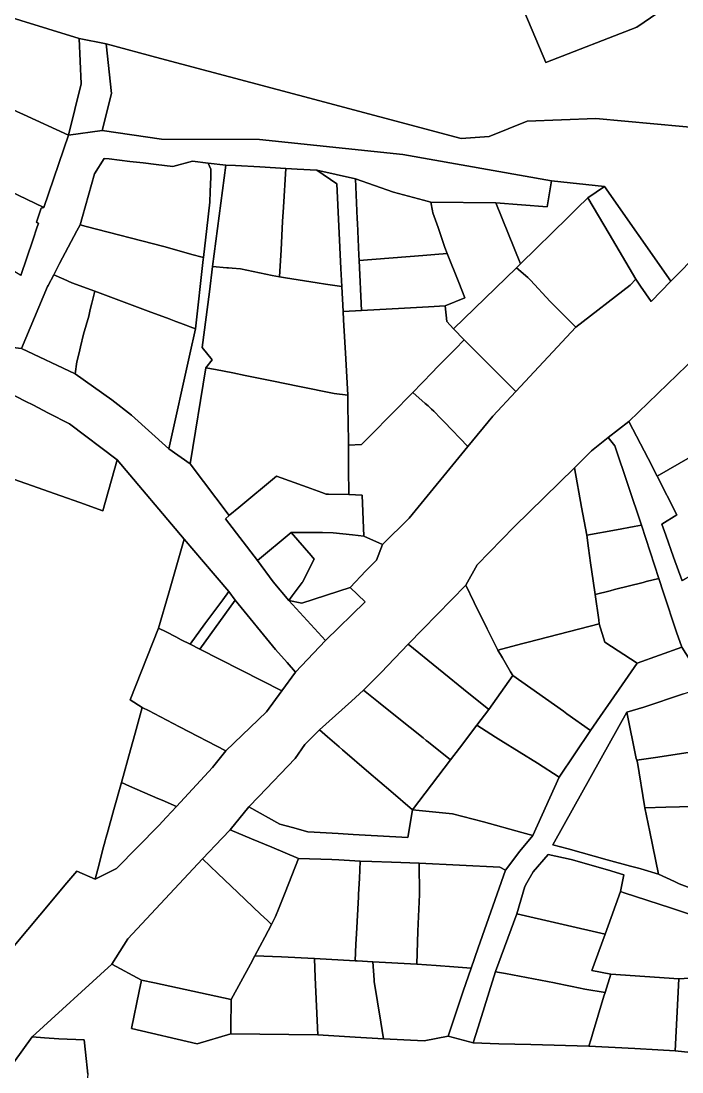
# Model space of a CAD drawing. Header units: inches. Extents: x 469561 to 471650, y 1000291 to 1003909.
# Drawn here: x 470357.6 to 470524.9, y 1001347.5 to 1001613.6 of the extents above; entities that cross this region are included whole.
import ezdxf

# ---------------------------------------------------------------- set-up
doc = ezdxf.new("R2010")
doc.units = ezdxf.units.IN
doc.header["$MEASUREMENT"] = 0
doc.layers.add('Gulele_10_08_New_Parcel', color=7, linetype='Continuous')

msp = doc.modelspace()

# ---------------------------------------------------------------- linework, layer by layer
at = {"layer": 'Gulele_10_08_New_Parcel'}
for points in [[(470479.5255, 1001628.9095), (470490.3788, 1001603.0862), (470513.4576, 1001612.0682), (470524.0614, 1001619.4285)], [(470524.0614, 1001619.4285), (470513.4576, 1001612.0682), (470490.3788, 1001603.0862), (470479.5255, 1001628.9095)], [(470588.2747, 1001618.9224), (470583.6741, 1001610.5625), (470575.5835, 1001600.721), (470551.5764, 1001577.5936), (470542.3831, 1001584.3615), (470532.4456, 1001586.2254), (470503.0474, 1001588.9176), (470485.714, 1001588.2507), (470476.0755, 1001584.3776), (470468.9823, 1001583.8398), (470427.7665, 1001594.8431), (470392.8824, 1001604.1562), (470379.1351, 1001607.8264), (470372.2568, 1001609.2248), (470318.8966, 1001625.7357)], [(470318.8966, 1001625.7357), (470372.2568, 1001609.2248), (470372.7941, 1001597.7155), (470369.5593, 1001584.6793), (470358.1432, 1001589.9317), (470354.7793, 1001591.4793)], [(470357.4727, 1001549.1367), (470360.5261, 1001558.1156), (470361.6633, 1001561.4598), (470361.9605, 1001562.3337), (470361.4666, 1001562.6685), (470362.6757, 1001566.245), (470363.3339, 1001566.3725), (470369.5593, 1001584.6793), (470378.0604, 1001585.8835), (470393.1066, 1001583.7323), (470417.9328, 1001583.6247), (470454.2048, 1001579.8063), (470491.8202, 1001573.1374), (470490.7455, 1001566.576), (470477.7049, 1001567.5443), (470461.2632, 1001567.7645), (470459.4122, 1001568.2583), (470451.8765, 1001570.2686), (470442.2175, 1001573.6461), (470432.4243, 1001575.8424), (470427.4772, 1001576.1224), (470424.5586, 1001576.2876), (470418.0257, 1001576.6574), (470411.8191, 1001577.0087), (470409.3724, 1001577.1472), (470404.8902, 1001577.6506), (470400.9796, 1001578.1312), (470395.9485, 1001576.8037), (470391.7727, 1001577.2925), (470388.4717, 1001577.6789), (470385.1089, 1001578.0725), (470379.8518, 1001578.6878), (470378.6003, 1001578.8343), (470376.1795, 1001574.93), (470373.092, 1001564.0859), (470372.4977, 1001561.9985), (470371.707, 1001560.4973), (470367.3238, 1001552.1759), (470365.8265, 1001549.3331), (470364.4006, 1001546.6261), (470364.288, 1001546.4123), (470357.6333, 1001530.6428), (470348.1893, 1001531.7793)], [(470352.784, 1001375.7763), (470362.3503, 1001387.2203), (470364.0986, 1001389.3118), (470368.6566, 1001394.7645), (470371.6393, 1001398.3326), (470376.3093, 1001396.2793), (470381.7193, 1001398.9793), (470392.4093, 1001409.8793), (470394.3901, 1001412.0063), (470396.8793, 1001414.6793), (470405.9993, 1001424.5793), (470409.4338, 1001428.8166), (470419.6837, 1001438.6308), (470423.5761, 1001443.9712), (470427.0639, 1001448.6834), (470434.5847, 1001456.7456), (470444.6603, 1001466.5339), (470440.8306, 1001470.1663), (470444.8766, 1001474.3549), (470447.5483, 1001477.1208), (470449.0722, 1001481.0601), (470455.8131, 1001487.7064), (470470.6487, 1001505.8324), (470476.9441, 1001513.5241), (470482.7711, 1001519.7876), (470497.9604, 1001536.1147), (470511.7732, 1001546.6889), (470513.2089, 1001548.2156), (470514.3723, 1001546.504), (470517.0296, 1001542.5946), (470522.0808, 1001547.7038), (470551.5764, 1001577.5936)], [(470348.1893, 1001531.7793), (470357.6333, 1001530.6428), (470371.2193, 1001524.2793), (470380.5359, 1001517.7229), (470385.4993, 1001513.7793), (470394.9763, 1001505.267), (470400.3851, 1001501.4561), (470410.2624, 1001488.4279), (470409.3135, 1001487.5822), (470417.4116, 1001477.0099), (470421.3568, 1001471.5921), (470425.3424, 1001466.9067), (470434.5847, 1001456.7456), (470427.0639, 1001448.6834), (470424.904, 1001451.1442), (470421.9601, 1001454.4981), (470411.7173, 1001466.9854), (470410.1398, 1001469.1041), (470403.7211, 1001476.6854), (470398.8509, 1001482.4377), (470381.8853, 1001502.4761), (470369.8556, 1001511.5825), (470364.4733, 1001514.3476), (470360.5141, 1001516.3816), (470358.7574, 1001517.2841), (470351.3672, 1001521.0807)], [(470526.1005, 1001526.3749), (470511.4489, 1001512.2247), (470506.2202, 1001508.1346), (470501.9426, 1001504.798), (470501.3279, 1001504.1711), (470497.6649, 1001500.4348), (470482.351, 1001485.5487), (470473.0593, 1001475.8793), (470470.117, 1001470.748), (470459.3053, 1001459.6184), (470455.573, 1001455.7763), (470448.6788, 1001448.6732), (470444.2801, 1001444.1412), (470441.2484, 1001441.413), (470433.0914, 1001434.0727), (470429.4311, 1001430.4394), (470426.9693, 1001426.8793), (470417.7683, 1001417.2631), (470415.2478, 1001414.6289), (470410.4716, 1001408.8208), (470408.4651, 1001406.7141), (470403.4851, 1001401.4853), (470384.6291, 1001381.2212), (470380.5273, 1001374.7931), (470360.4093, 1001356.3793), (470355.6293, 1001349.7793)], [(470531.0893, 1001445.1793), (470524.7851, 1001455.0064), (470523.4966, 1001458.8719), (470520.1856, 1001468.8048), (470518.9675, 1001472.4591), (470514.6044, 1001485.9764), (470511.2351, 1001495.9674), (470507.8265, 1001506.0751), (470506.2202, 1001508.1346), (470511.4489, 1001512.2247), (470516.3111, 1001502.7967), (470518.5893, 1001498.3793), (470523.5473, 1001488.5412), (470519.7734, 1001486.1825), (470520.7793, 1001483.3793), (470522.7493, 1001477.8793), (470524.9393, 1001471.8793)], [(470342.4247, 1001502.2535), (470367.6609, 1001493.3468), (470372.4674, 1001491.6506), (470378.2971, 1001489.5932), (470381.8853, 1001502.4761), (470398.8509, 1001482.4377), (470396.462, 1001474.1156), (470394.9445, 1001468.8291), (470392.3689, 1001459.8563), (470385.1705, 1001441.7322), (470388.2404, 1001439.8025), (470386.4161, 1001433.2351), (470385.2646, 1001429.0897), (470382.9587, 1001420.7883), (470381.061, 1001413.9568), (470379.3541, 1001407.812), (470379.0306, 1001406.6474), (470378.866, 1001406.0203), (470378.2111, 1001403.5252), (470377.3093, 1001400.0892), (470376.3093, 1001396.2793), (470371.6393, 1001398.3326), (470368.6566, 1001394.7645), (470364.0986, 1001389.3118), (470362.3503, 1001387.2203), (470352.784, 1001375.7763)], [(470526.7528, 1001387.4198), (470521.9166, 1001389.0082), (470510.1962, 1001392.8575), (470509.3001, 1001393.1518), (470510.1556, 1001397.4294), (470505.9869, 1001398.6319), (470496.8094, 1001401.2793), (470490.9918, 1001402.5626), (470487.1543, 1001398.1913), (470485.6256, 1001395.3828), (470485.1179, 1001394.45), (470483.0354, 1001387.5053), (470477.6456, 1001372.8758), (470473.242, 1001358.7977), (470471.9991, 1001354.8242), (470465.6701, 1001356.5672), (470467.9776, 1001363.416), (470469.4921, 1001367.9108), (470471.4693, 1001373.7793), (470473.2755, 1001378.8949), (470480.2122, 1001398.5416), (470483.8294, 1001403.3671), (470487.142, 1001407.3535), (470493.8151, 1001422.1542), (470501.7193, 1001433.9793), (470504.9529, 1001438.6197), (470506.1311, 1001440.3105), (470510.4993, 1001446.5793), (470513.5593, 1001450.9793), (470524.7851, 1001455.0064), (470531.0893, 1001445.1793)], [(470525.2688, 1001443.2355), (470515.2193, 1001439.8793), (470510.8793, 1001438.5793), (470495.0471, 1001410.1327), (470492.1859, 1001404.9918), (470496.029, 1001403.9376), (470505.9577, 1001401.2141), (470511.8391, 1001399.6008), (470513.8782, 1001399.0414), (470514.4693, 1001398.8793), (470518.928, 1001397.5522), (470522.959, 1001395.6866), (470524.1923, 1001395.1158), (470534.4787, 1001391.2408)], [(470374.4993, 1001346.8793), (470373.8793, 1001352.4793), (470373.5593, 1001355.5793), (470367.1593, 1001355.8793), (470363.5326, 1001356.1479), (470360.4093, 1001356.3793), (470380.5273, 1001374.7931), (470388.0575, 1001370.7525), (470387.4795, 1001367.9329), (470385.5474, 1001358.5083), (470402.1383, 1001354.5902), (470410.6479, 1001357.1615), (470432.6645, 1001356.8707), (470434.0676, 1001356.7854), (470442.164, 1001356.2933), (470449.2859, 1001355.8605), (470459.571, 1001355.3555), (470465.6701, 1001356.5672), (470471.9991, 1001354.8242), (470478.4853, 1001354.6346), (470486.6309, 1001354.3964), (470501.2581, 1001353.9687), (470512.9043, 1001353.3773), (470518.7312, 1001353.0814), (470523.1596, 1001352.8565), (470544.6333, 1001350.5466)]]:
    msp.add_lwpolyline(points, dxfattribs=at)
for points in [[(470369.5593, 1001584.6793), (470372.7941, 1001597.7155), (470372.2568, 1001609.2248), (470379.1351, 1001607.8264), (470380.4248, 1001595.2415), (470378.0604, 1001585.8835)], [(470378.0604, 1001585.8835), (470380.4248, 1001595.2415), (470379.1351, 1001607.8264), (470392.8824, 1001604.1562), (470427.7665, 1001594.8431), (470468.9823, 1001583.8398), (470476.0755, 1001584.3776), (470485.714, 1001588.2507), (470503.0474, 1001588.9176), (470532.4456, 1001586.2254), (470542.3831, 1001584.3615), (470551.5764, 1001577.5936), (470522.0808, 1001547.7038), (470505.2449, 1001571.7127), (470491.8202, 1001573.1374), (470454.2048, 1001579.8063), (470417.9328, 1001583.6247), (470393.1066, 1001583.7323)], [(470342.3495, 1001577.1542), (470343.0205, 1001578.4094), (470345.3317, 1001582.7327), (470346.5306, 1001584.9754), (470349.6447, 1001590.8007), (470350.8093, 1001592.9793), (470354.0668, 1001591.7485), (470354.7793, 1001591.4793), (470358.1432, 1001589.9317), (470369.5593, 1001584.6793), (470363.3339, 1001566.3725), (470350.3793, 1001572.5843), (470347.8313, 1001573.806), (470347.5144, 1001573.958), (470345.4562, 1001575.2316)], [(470372.4977, 1001561.9985), (470373.092, 1001564.0859), (470376.1795, 1001574.93), (470378.6003, 1001578.8343), (470379.8518, 1001578.6878), (470385.1089, 1001578.0725), (470388.4717, 1001577.6789), (470391.7727, 1001577.2925), (470395.9485, 1001576.8037), (470400.9796, 1001578.1312), (470404.8902, 1001577.6506), (470405.6226, 1001576.0575), (470405.5634, 1001574.0432), (470405.4563, 1001570.4008), (470405.3793, 1001567.7793), (470404.5892, 1001561.0783), (470403.7097, 1001553.6917), (470403.0685, 1001553.8706), (470401.124, 1001554.4132), (470393.7193, 1001556.4793), (470374.0526, 1001561.5941)], [(470331.9093, 1001564.8793), (470334.2193, 1001567.6793), (470337.4993, 1001571.7793), (470341.3393, 1001577.7793), (470341.8255, 1001577.4784), (470342.3495, 1001577.1542), (470345.4562, 1001575.2316), (470347.5144, 1001573.958), (470347.8313, 1001573.806), (470350.3793, 1001572.5843), (470363.3339, 1001566.3725), (470362.6757, 1001566.245), (470361.4666, 1001562.6685), (470361.9605, 1001562.3337), (470361.6633, 1001561.4598), (470360.5261, 1001558.1156), (470357.4727, 1001549.1367), (470346.3287, 1001555.9994), (470346.0196, 1001556.1898), (470343.0701, 1001558.0062), (470340.1904, 1001559.7796), (470337.8607, 1001561.2143)], [(470394.9763, 1001505.267), (470400.287, 1001529.2719), (470401.7026, 1001535.6708), (470403.6514, 1001553.2024), (470403.7097, 1001553.6917), (470404.5892, 1001561.0783), (470405.3793, 1001567.7793), (470405.4563, 1001570.4008), (470405.5634, 1001574.0432), (470405.6226, 1001576.0575), (470404.8902, 1001577.6506), (470409.3724, 1001577.1472), (470406.0608, 1001551.4101), (470405.2386, 1001545.0194), (470403.4265, 1001530.9363), (470405.8964, 1001527.7773), (470404.3022, 1001525.7799), (470400.3851, 1001501.4561)], [(470406.0608, 1001551.4101), (470409.3724, 1001577.1472), (470411.8191, 1001577.0087), (470418.0257, 1001576.6574), (470424.5586, 1001576.2876), (470423.9924, 1001566.4808), (470423.7829, 1001562.8516), (470423.3664, 1001555.6374), (470422.9715, 1001548.7968), (470421.0924, 1001549.1895), (470413.1103, 1001550.8575), (470411.0162, 1001551.0217), (470410.0545, 1001551.097), (470409.6534, 1001551.1285)], [(470422.9715, 1001548.7968), (470423.3664, 1001555.6374), (470423.7829, 1001562.8516), (470423.9924, 1001566.4808), (470424.5586, 1001576.2876), (470427.4772, 1001576.1224), (470432.4243, 1001575.8424), (470437.5246, 1001572.3509), (470438.5106, 1001550.9154), (470438.7193, 1001546.3793), (470434.6175, 1001547.009), (470432.5379, 1001547.3282), (470424.5138, 1001548.56)], [(470432.4243, 1001575.8424), (470442.2175, 1001573.6461), (470442.6682, 1001563.5259), (470442.7193, 1001562.3793), (470443.0606, 1001554.353), (470443.1293, 1001552.9793), (470443.7372, 1001540.3203), (470439.0593, 1001540.0793), (470438.7193, 1001546.3793), (470438.5106, 1001550.9154), (470437.5246, 1001572.3509)], [(470442.2175, 1001573.6461), (470451.8765, 1001570.2686), (470459.4122, 1001568.2583), (470461.2632, 1001567.7645), (470461.7342, 1001565.5063), (470461.8343, 1001565.0265), (470463.1121, 1001561.307), (470464.8393, 1001556.2793), (470465.4365, 1001554.7661), (470462.321, 1001554.5165), (470459.2802, 1001554.273), (470443.1293, 1001552.9793), (470443.0606, 1001554.353), (470442.7193, 1001562.3793), (470442.6682, 1001563.5259)], [(470477.7049, 1001567.5443), (470490.7455, 1001566.576), (470491.8202, 1001573.1374), (470505.2449, 1001571.7127), (470501.0312, 1001568.8264), (470498.3639, 1001566.2111), (470496.0383, 1001563.9308), (470483.9529, 1001552.081)], [(470501.0312, 1001568.8264), (470505.2449, 1001571.7127), (470522.0808, 1001547.7038), (470517.0296, 1001542.5946), (470514.3723, 1001546.504), (470513.2089, 1001548.2156), (470506.4132, 1001559.7174)], [(470461.2632, 1001567.7645), (470477.7049, 1001567.5443), (470483.9529, 1001552.081), (470482.9993, 1001551.0793), (470467.0656, 1001535.666), (470465.3079, 1001537.5119), (470464.9093, 1001541.4793), (470469.8729, 1001543.5243), (470468.35, 1001547.3833), (470465.4365, 1001554.7661), (470464.8393, 1001556.2793), (470463.1121, 1001561.307), (470461.8343, 1001565.0265), (470461.7342, 1001565.5063)], [(470482.9993, 1001551.0793), (470483.9529, 1001552.081), (470496.0383, 1001563.9308), (470498.3639, 1001566.2111), (470501.0312, 1001568.8264), (470506.4132, 1001559.7174), (470513.2089, 1001548.2156), (470511.7732, 1001546.6889), (470497.9604, 1001536.1147), (470491.4622, 1001542.6117), (470486.4993, 1001547.9793), (470485.8393, 1001548.6793)], [(470365.8265, 1001549.3331), (470367.3238, 1001552.1759), (470371.707, 1001560.4973), (470372.4977, 1001561.9985), (470374.0526, 1001561.5941), (470393.7193, 1001556.4793), (470401.124, 1001554.4132), (470403.0685, 1001553.8706), (470403.7097, 1001553.6917), (470403.6514, 1001553.2024), (470401.7026, 1001535.6708), (470397.9513, 1001537.0717), (470396.7808, 1001537.5088), (470395.0524, 1001538.1542), (470389.7208, 1001540.1452), (470387.729, 1001540.889), (470376.2334, 1001545.1819), (470370.4264, 1001547.3504), (470368.4075, 1001548.2206)], [(470443.1293, 1001552.9793), (470459.2802, 1001554.273), (470462.321, 1001554.5165), (470465.4365, 1001554.7661), (470468.35, 1001547.3833), (470469.8729, 1001543.5243), (470464.9093, 1001541.4793), (470460.6875, 1001541.2338), (470454.5893, 1001540.8793), (470443.7372, 1001540.3203)], [(470403.4265, 1001530.9363), (470405.2386, 1001545.0194), (470406.0608, 1001551.4101), (470409.6534, 1001551.1285), (470410.0545, 1001551.097), (470411.0162, 1001551.0217), (470413.1103, 1001550.8575), (470421.0924, 1001549.1895), (470422.9715, 1001548.7968), (470424.5138, 1001548.56), (470432.5379, 1001547.3282), (470434.6175, 1001547.009), (470438.7193, 1001546.3793), (470439.0593, 1001540.0793), (470439.1893, 1001537.9793), (470439.7493, 1001528.0793), (470440.2793, 1001518.8793), (470436.8393, 1001519.2793), (470428.0293, 1001521.0793), (470421.0473, 1001522.4941), (470414.2868, 1001523.8641), (470411.1663, 1001524.4964), (470406.8093, 1001525.3793), (470404.3022, 1001525.7799), (470405.8964, 1001527.7773)], [(470357.6333, 1001530.6428), (470364.288, 1001546.4123), (470364.4006, 1001546.6261), (470365.8265, 1001549.3331), (470368.4075, 1001548.2206), (470370.4264, 1001547.3504), (470376.2334, 1001545.1819), (470375.4929, 1001542.1594), (470375.0964, 1001540.541), (470374.6893, 1001538.8793), (470373.3793, 1001534.2793), (470372.5893, 1001531.0793), (470372.2384, 1001529.5976), (470371.6893, 1001527.2793), (470371.2193, 1001524.2793)], [(470467.0656, 1001535.666), (470482.9993, 1001551.0793), (470485.8393, 1001548.6793), (470486.4993, 1001547.9793), (470491.4622, 1001542.6117), (470497.9604, 1001536.1147), (470482.7711, 1001519.7876), (470472.8793, 1001529.7793), (470470.3741, 1001532.2369), (470469.7193, 1001532.8793)], [(470371.2193, 1001524.2793), (470371.6893, 1001527.2793), (470372.2384, 1001529.5976), (470372.5893, 1001531.0793), (470373.3793, 1001534.2793), (470374.6893, 1001538.8793), (470375.0964, 1001540.541), (470375.4929, 1001542.1594), (470376.2334, 1001545.1819), (470387.729, 1001540.889), (470389.7208, 1001540.1452), (470395.0524, 1001538.1542), (470396.7808, 1001537.5088), (470397.9513, 1001537.0717), (470401.7026, 1001535.6708), (470400.287, 1001529.2719), (470394.9763, 1001505.267), (470385.4993, 1001513.7793), (470380.5359, 1001517.7229)], [(470439.0593, 1001540.0793), (470443.7372, 1001540.3203), (470454.5893, 1001540.8793), (470460.6875, 1001541.2338), (470464.9093, 1001541.4793), (470465.3079, 1001537.5119), (470467.0656, 1001535.666), (470469.7193, 1001532.8793), (470467.4116, 1001530.5184), (470465.4642, 1001528.5261), (470463.8222, 1001526.8461), (470462.8393, 1001525.8405), (470461.8299, 1001524.8078), (470458.9962, 1001521.9087), (470456.7193, 1001519.5793), (470446.1226, 1001508.7466), (470443.7719, 1001506.3435), (470440.4093, 1001506.1793), (470440.3438, 1001512.5771), (470440.3175, 1001515.144), (470440.2857, 1001518.2543), (470440.2793, 1001518.8793), (470439.7493, 1001528.0793), (470439.1893, 1001537.9793)], [(470456.7193, 1001519.5793), (470458.9962, 1001521.9087), (470461.8299, 1001524.8078), (470462.8393, 1001525.8405), (470463.8222, 1001526.8461), (470465.4642, 1001528.5261), (470467.4116, 1001530.5184), (470469.7193, 1001532.8793), (470470.3741, 1001532.2369), (470472.8793, 1001529.7793), (470482.7711, 1001519.7876), (470476.9441, 1001513.5241), (470470.6487, 1001505.8324), (470464.6893, 1001512.0793), (470463.8206, 1001512.9814), (470462.0893, 1001514.7793), (470461.4667, 1001515.3358), (470460.5746, 1001516.1332), (470459.8342, 1001516.7951)], [(470511.4489, 1001512.2247), (470526.1005, 1001526.3749), (470531.5347, 1001531.6231), (470535.7793, 1001524.4793), (470537.9993, 1001520.7793), (470538.6811, 1001519.3844), (470541.9093, 1001512.7793), (470537.0708, 1001509.4688), (470534.7171, 1001507.8583), (470533.4086, 1001506.963), (470532.4093, 1001506.2793), (470531.5265, 1001505.7746), (470529.7592, 1001504.7644), (470518.5893, 1001498.3793), (470516.3111, 1001502.7967)], [(470400.3851, 1001501.4561), (470404.3022, 1001525.7799), (470406.8093, 1001525.3793), (470411.1663, 1001524.4964), (470414.2868, 1001523.8641), (470421.0473, 1001522.4941), (470428.0293, 1001521.0793), (470436.8393, 1001519.2793), (470440.2793, 1001518.8793), (470440.2857, 1001518.2543), (470440.3175, 1001515.144), (470440.3438, 1001512.5771), (470440.4093, 1001506.1793), (470440.4772, 1001500.2968), (470440.553, 1001493.729), (470435.3941, 1001493.7739), (470434.7793, 1001493.7793), (470433.6909, 1001494.177), (470429.9634, 1001495.5389), (470422.1893, 1001498.3793), (470412.6539, 1001490.4297), (470410.4001, 1001488.5507), (470410.2624, 1001488.4279)], [(470342.4247, 1001502.2535), (470342.5727, 1001502.7188), (470344.794, 1001509.1258), (470345.2939, 1001510.5678), (470345.5617, 1001511.34), (470346.5671, 1001514.2399), (470349.0385, 1001521.3684), (470349.1997, 1001521.8334), (470351.3672, 1001521.0807), (470358.7574, 1001517.2841), (470360.5141, 1001516.3816), (470364.4733, 1001514.3476), (470369.8556, 1001511.5825), (470381.8853, 1001502.4761), (470378.2971, 1001489.5932), (470372.4674, 1001491.6506), (470367.6609, 1001493.3468)], [(470440.4093, 1001506.1793), (470443.7719, 1001506.3435), (470446.1226, 1001508.7466), (470456.7193, 1001519.5793), (470459.8342, 1001516.7951), (470460.5746, 1001516.1332), (470461.4667, 1001515.3358), (470462.0893, 1001514.7793), (470463.8206, 1001512.9814), (470464.6893, 1001512.0793), (470470.6487, 1001505.8324), (470455.8131, 1001487.7064), (470449.0722, 1001481.0601), (470444.3382, 1001483.1908), (470443.9425, 1001493.5645), (470440.553, 1001493.729), (470440.4772, 1001500.2968)], [(470518.5893, 1001498.3793), (470529.7592, 1001504.7644), (470531.5265, 1001505.7746), (470532.4093, 1001506.2793), (470533.4086, 1001506.963), (470534.7171, 1001507.8583), (470537.0708, 1001509.4688), (470541.9093, 1001512.7793), (470542.96, 1001508.8018), (470543.3093, 1001507.4793), (470545.9288, 1001502.2741), (470551.3691, 1001491.4637), (470552.8767, 1001488.4679), (470544.5392, 1001483.5173), (470540.0357, 1001480.8432), (470536.4019, 1001478.6855), (470529.4386, 1001474.5509), (470524.9393, 1001471.8793), (470522.7493, 1001477.8793), (470520.7793, 1001483.3793), (470519.7734, 1001486.1825), (470523.5473, 1001488.5412)], [(470497.6649, 1001500.4348), (470501.3279, 1001504.1711), (470501.9426, 1001504.798), (470506.2202, 1001508.1346), (470507.8265, 1001506.0751), (470511.2351, 1001495.9674), (470514.6044, 1001485.9764), (470512.7487, 1001485.6286), (470508.3087, 1001484.7963), (470500.7493, 1001483.3793), (470499.4584, 1001490.5173)], [(470409.3135, 1001487.5822), (470410.2624, 1001488.4279), (470410.4001, 1001488.5507), (470412.6539, 1001490.4297), (470422.1893, 1001498.3793), (470429.9634, 1001495.5389), (470433.6909, 1001494.177), (470434.7793, 1001493.7793), (470435.3941, 1001493.7739), (470440.553, 1001493.729), (470443.9425, 1001493.5645), (470444.3382, 1001483.1908), (470441.4573, 1001483.4871), (470436.5447, 1001483.9924), (470433.8711, 1001484.1148), (470428.2603, 1001484.0707), (470425.9756, 1001484.0527), (470417.4116, 1001477.0099)], [(470470.117, 1001470.748), (470473.0593, 1001475.8793), (470482.351, 1001485.5487), (470497.6649, 1001500.4348), (470499.4584, 1001490.5173), (470500.7493, 1001483.3793), (470501.2173, 1001480.0837), (470501.744, 1001476.3744), (470502.3822, 1001471.8803), (470502.8793, 1001468.3793), (470503.7799, 1001461.9287), (470503.9103, 1001460.995), (470485.8942, 1001456.3108), (470484.2781, 1001455.8906), (470478.2445, 1001454.3219), (470475.5843, 1001459.6983), (470472.2959, 1001466.3443)], [(470500.7493, 1001483.3793), (470508.3087, 1001484.7963), (470512.7487, 1001485.6286), (470514.6044, 1001485.9764), (470518.9675, 1001472.4591), (470515.7772, 1001471.6501), (470515.0295, 1001471.4605), (470507.7496, 1001469.6144), (470506.7211, 1001469.3535), (470502.8793, 1001468.3793), (470502.3822, 1001471.8803), (470501.744, 1001476.3744), (470501.2173, 1001480.0837)], [(470392.3689, 1001459.8563), (470394.9445, 1001468.8291), (470396.462, 1001474.1156), (470398.8509, 1001482.4377), (470403.7211, 1001476.6854), (470410.1398, 1001469.1041), (470408.6226, 1001467.0451), (470404.1134, 1001460.9255), (470400.3369, 1001455.8004), (470398.1202, 1001456.9288), (470396.7585, 1001457.6219), (470394.2656, 1001458.8908)], [(470417.4116, 1001477.0099), (470425.9756, 1001484.0527), (470431.0077, 1001478.2517), (470431.7886, 1001477.3515), (470428.7772, 1001471.5072), (470428.7274, 1001471.4105), (470426.2262, 1001468.0826), (470425.3424, 1001466.9067), (470421.3568, 1001471.5921)], [(470425.3424, 1001466.9067), (470426.2262, 1001468.0826), (470428.7274, 1001471.4105), (470428.7772, 1001471.5072), (470431.7886, 1001477.3515), (470431.0077, 1001478.2517), (470425.9756, 1001484.0527), (470428.2603, 1001484.0707), (470433.8711, 1001484.1148), (470436.5447, 1001483.9924), (470441.4573, 1001483.4871), (470444.3382, 1001483.1908), (470449.0722, 1001481.0601), (470447.5483, 1001477.1208), (470444.8766, 1001474.3549), (470440.8306, 1001470.1663), (470428.6448, 1001466.2145)], [(470502.8793, 1001468.3793), (470506.7211, 1001469.3535), (470507.7496, 1001469.6144), (470515.0295, 1001471.4605), (470515.7772, 1001471.6501), (470518.9675, 1001472.4591), (470520.1856, 1001468.8048), (470523.4966, 1001458.8719), (470524.7851, 1001455.0064), (470513.5593, 1001450.9793), (470505.3093, 1001456.2793), (470503.9103, 1001460.995), (470503.7799, 1001461.9287)], [(470400.3369, 1001455.8004), (470404.1134, 1001460.9255), (470408.6226, 1001467.0451), (470410.1398, 1001469.1041), (470411.7173, 1001466.9854), (470402.8106, 1001454.5413)], [(470425.3424, 1001466.9067), (470428.6448, 1001466.2145), (470440.8306, 1001470.1663), (470444.6603, 1001466.5339), (470434.5847, 1001456.7456)], [(470455.573, 1001455.7763), (470459.3053, 1001459.6184), (470470.117, 1001470.748), (470472.2959, 1001466.3443), (470475.5843, 1001459.6983), (470478.2445, 1001454.3219), (470479.3985, 1001452.3548), (470481.4944, 1001448.7823), (470482.0088, 1001447.9055), (470475.9393, 1001439.2793), (470474.6071, 1001440.3584), (470470.9075, 1001443.3552)], [(470402.8106, 1001454.5413), (470411.7173, 1001466.9854), (470421.9601, 1001454.4981), (470424.904, 1001451.1442), (470427.0639, 1001448.6834), (470423.5761, 1001443.9712)], [(470478.2445, 1001454.3219), (470484.2781, 1001455.8906), (470485.8942, 1001456.3108), (470503.9103, 1001460.995), (470505.3093, 1001456.2793), (470513.5593, 1001450.9793), (470510.4993, 1001446.5793), (470506.1311, 1001440.3105), (470504.9529, 1001438.6197), (470501.7193, 1001433.9793), (470495.7389, 1001438.2047), (470494.8771, 1001438.8135), (470482.0088, 1001447.9055), (470481.4944, 1001448.7823), (470479.3985, 1001452.3548)], [(470385.1705, 1001441.7322), (470392.3689, 1001459.8563), (470394.2656, 1001458.8908), (470396.7585, 1001457.6219), (470398.1202, 1001456.9288), (470400.3369, 1001455.8004), (470402.8106, 1001454.5413), (470423.5761, 1001443.9712), (470419.6837, 1001438.6308), (470409.4338, 1001428.8166), (470397.6776, 1001434.9106), (470391.2511, 1001438.2419), (470389.9826, 1001438.8994), (470388.2404, 1001439.8025)], [(470444.2801, 1001444.1412), (470448.6788, 1001448.6732), (470455.573, 1001455.7763), (470470.9075, 1001443.3552), (470474.6071, 1001440.3584), (470475.9393, 1001439.2793), (470472.9093, 1001435.2793), (470468.516, 1001429.477), (470466.2721, 1001426.5135), (470460.6942, 1001430.9845), (470460.1238, 1001431.4417), (470459.3607, 1001432.0534), (470456.1001, 1001434.6669), (470448.5735, 1001440.6998), (470448.0176, 1001441.1454)], [(470472.9093, 1001435.2793), (470475.9393, 1001439.2793), (470482.0088, 1001447.9055), (470494.8771, 1001438.8135), (470495.7389, 1001438.2047), (470501.7193, 1001433.9793), (470493.8151, 1001422.1542), (470488.2596, 1001425.6421), (470479.0301, 1001431.4366), (470477.6845, 1001432.2813)], [(470510.8793, 1001438.5793), (470515.2193, 1001439.8793), (470525.2688, 1001443.2355), (470531.0893, 1001445.1793), (470533.0908, 1001442.5018), (470541.6293, 1001431.0793), (470541.8357, 1001430.7644), (470518.1405, 1001427.1358), (470513.4699, 1001426.4206), (470513.3093, 1001426.8793)], [(470433.0914, 1001434.0727), (470441.2484, 1001441.413), (470444.2801, 1001444.1412), (470448.0176, 1001441.1454), (470448.5735, 1001440.6998), (470456.1001, 1001434.6669), (470459.3607, 1001432.0534), (470460.1238, 1001431.4417), (470460.6942, 1001430.9845), (470466.2721, 1001426.5135), (470456.6713, 1001413.8336), (470451.1759, 1001418.5504), (470445.6109, 1001423.3269), (470438.9631, 1001429.0329), (470438.0607, 1001429.8074), (470435.1434, 1001432.3114)], [(470382.9587, 1001420.7883), (470385.2646, 1001429.0897), (470386.4161, 1001433.2351), (470388.2404, 1001439.8025), (470389.9826, 1001438.8994), (470391.2511, 1001438.2419), (470397.6776, 1001434.9106), (470409.4338, 1001428.8166), (470405.9993, 1001424.5793), (470396.8793, 1001414.6793), (470393.276, 1001416.2606), (470392.1639, 1001416.7486), (470385.0167, 1001419.8851)], [(470492.1859, 1001404.9918), (470495.0471, 1001410.1327), (470510.8793, 1001438.5793), (470513.3093, 1001426.8793), (470513.4699, 1001426.4206), (470513.5664, 1001425.8462), (470515.4168, 1001414.831), (470515.491, 1001414.3892), (470516.7325, 1001408.3073), (470518.928, 1001397.5522), (470514.4693, 1001398.8793), (470513.8782, 1001399.0414), (470511.8391, 1001399.6008), (470505.9577, 1001401.2141), (470496.029, 1001403.9376)], [(470456.6713, 1001413.8336), (470466.2721, 1001426.5135), (470468.516, 1001429.477), (470472.9093, 1001435.2793), (470477.6845, 1001432.2813), (470479.0301, 1001431.4366), (470488.2596, 1001425.6421), (470493.8151, 1001422.1542), (470487.142, 1001407.3535), (470484.2832, 1001408.1381), (470474.6593, 1001410.7793), (470466.8093, 1001412.8793), (470463.4168, 1001413.1986)], [(470415.2478, 1001414.6289), (470417.7683, 1001417.2631), (470426.9693, 1001426.8793), (470429.4311, 1001430.4394), (470433.0914, 1001434.0727), (470435.1434, 1001432.3114), (470438.0607, 1001429.8074), (470438.9631, 1001429.0329), (470445.6109, 1001423.3269), (470451.1759, 1001418.5504), (470456.6713, 1001413.8336), (470455.4559, 1001406.8106), (470453.9292, 1001406.9004), (470444.6753, 1001407.4448), (470441.6302, 1001407.6239), (470437.8743, 1001407.8448), (470431.7187, 1001408.2069), (470430.1397, 1001408.2998), (470426.2362, 1001409.3469), (470423.0875, 1001410.1915)], [(470513.4699, 1001426.4206), (470518.1405, 1001427.1358), (470541.8357, 1001430.7644), (470544.7842, 1001426.2667), (470551.6593, 1001415.7793), (470546.8512, 1001415.5858), (470541.7193, 1001415.3793), (470536.3393, 1001415.1793), (470533.4186, 1001414.9568), (470531.0893, 1001414.7793), (470520.7795, 1001414.5215), (470515.491, 1001414.3892), (470515.4168, 1001414.831), (470513.5664, 1001425.8462)], [(470376.3093, 1001396.2793), (470377.3093, 1001400.0892), (470378.2111, 1001403.5252), (470378.866, 1001406.0203), (470379.0306, 1001406.6474), (470379.3541, 1001407.812), (470381.061, 1001413.9568), (470382.9587, 1001420.7883), (470385.0167, 1001419.8851), (470392.1639, 1001416.7486), (470393.276, 1001416.2606), (470396.8793, 1001414.6793), (470394.3901, 1001412.0063), (470392.4093, 1001409.8793), (470381.7193, 1001398.9793)], [(470410.4716, 1001408.8208), (470415.2478, 1001414.6289), (470423.0875, 1001410.1915), (470426.2362, 1001409.3469), (470430.1397, 1001408.2998), (470431.7187, 1001408.2069), (470437.8743, 1001407.8448), (470441.6302, 1001407.6239), (470444.6753, 1001407.4448), (470453.9292, 1001406.9004), (470455.4559, 1001406.8106), (470456.6713, 1001413.8336), (470463.4168, 1001413.1986), (470466.8093, 1001412.8793), (470474.6593, 1001410.7793), (470484.2832, 1001408.1381), (470487.142, 1001407.3535), (470483.8294, 1001403.3671), (470480.2122, 1001398.5416), (470478.7578, 1001399.3116), (470458.3393, 1001400.3793), (470451.3011, 1001400.6155), (470446.3162, 1001400.7828), (470443.4393, 1001400.8793), (470438.0293, 1001401.1793), (470436.1957, 1001401.2451), (470427.7974, 1001401.5465), (470421.0596, 1001404.3754), (470415.8832, 1001406.5487)], [(470515.491, 1001414.3892), (470520.7795, 1001414.5215), (470531.0893, 1001414.7793), (470531.1593, 1001414.2793), (470533.3793, 1001397.5793), (470533.5236, 1001396.7475), (470534.4787, 1001391.2408), (470524.1923, 1001395.1158), (470522.959, 1001395.6866), (470518.928, 1001397.5522), (470516.7325, 1001408.3073)], [(470403.4851, 1001401.4853), (470408.4651, 1001406.7141), (470410.4716, 1001408.8208), (470415.8832, 1001406.5487), (470421.0596, 1001404.3754), (470427.7974, 1001401.5465), (470424.3751, 1001392.8966), (470422.7039, 1001388.6725), (470421.9661, 1001386.8076), (470420.9452, 1001384.8561), (470419.9305, 1001385.8225), (470418.2117, 1001387.4596), (470412.4365, 1001392.9599), (470407.393, 1001397.7634)], [(470483.0354, 1001387.5053), (470485.1179, 1001394.45), (470485.6256, 1001395.3828), (470487.1543, 1001398.1913), (470490.9918, 1001402.5626), (470496.8094, 1001401.2793), (470505.9869, 1001398.6319), (470510.1556, 1001397.4294), (470509.3001, 1001393.1518), (470506.9296, 1001386.6261), (470505.3896, 1001382.3865)], [(470380.5273, 1001374.7931), (470384.6291, 1001381.2212), (470403.4851, 1001401.4853), (470407.393, 1001397.7634), (470412.4365, 1001392.9599), (470418.2117, 1001387.4596), (470419.9305, 1001385.8225), (470420.9452, 1001384.8561), (470419.2495, 1001381.6147), (470416.7777, 1001376.8899), (470415.6463, 1001374.8), (470410.7704, 1001365.7936), (470391.3534, 1001370.0329), (470388.0575, 1001370.7525)], [(470416.7777, 1001376.8899), (470419.2495, 1001381.6147), (470420.9452, 1001384.8561), (470421.9661, 1001386.8076), (470422.7039, 1001388.6725), (470424.3751, 1001392.8966), (470427.7974, 1001401.5465), (470436.1957, 1001401.2451), (470438.0293, 1001401.1793), (470443.4393, 1001400.8793), (470443.2073, 1001396.4592), (470442.9991, 1001392.4936), (470442.9618, 1001391.7829), (470442.4736, 1001382.4832), (470442.3349, 1001379.8418), (470442.1144, 1001375.6407), (470431.838, 1001376.2471), (470423.4566, 1001376.6048)], [(470442.1144, 1001375.6407), (470442.3349, 1001379.8418), (470442.4736, 1001382.4832), (470442.9618, 1001391.7829), (470442.9991, 1001392.4936), (470443.2073, 1001396.4592), (470443.4393, 1001400.8793), (470446.3162, 1001400.7828), (470451.3011, 1001400.6155), (470458.3393, 1001400.3793), (470458.3963, 1001392.3818), (470458.0365, 1001383.1154), (470457.7119, 1001374.758), (470446.6228, 1001375.3747), (470442.6466, 1001375.6093)], [(470457.7119, 1001374.758), (470458.0365, 1001383.1154), (470458.3963, 1001392.3818), (470458.3393, 1001400.3793), (470478.7578, 1001399.3116), (470480.2122, 1001398.5416), (470473.2755, 1001378.8949), (470471.4693, 1001373.7793), (470467.0765, 1001374.0918), (470462.6561, 1001374.4063)], [(470502.0281, 1001373.1325), (470505.3896, 1001382.3865), (470506.9296, 1001386.6261), (470509.3001, 1001393.1518), (470510.1962, 1001392.8575), (470521.9166, 1001389.0082), (470526.7528, 1001387.4198), (470534.1269, 1001386.0485), (470533.9393, 1001384.7793), (470532.0893, 1001371.5793), (470524.0893, 1001371.0793), (470506.8191, 1001372.277)], [(470477.6456, 1001372.8758), (470483.0354, 1001387.5053), (470505.3896, 1001382.3865), (470502.0281, 1001373.1325), (470506.8191, 1001372.277), (470505.3877, 1001367.5646), (470500.2493, 1001368.4793), (470497.0557, 1001369.1376), (470496.1939, 1001369.3153), (470492.9283, 1001369.9885), (470492.6173, 1001370.0526), (470480.1581, 1001372.402), (470478.1313, 1001372.7842)], [(470410.6479, 1001357.1615), (470410.6819, 1001359.5551), (470410.7568, 1001364.8359), (470410.7704, 1001365.7936), (470415.6463, 1001374.8), (470416.7777, 1001376.8899), (470423.4566, 1001376.6048), (470431.838, 1001376.2471), (470432.0433, 1001371.435), (470432.6645, 1001356.8707)], [(470431.838, 1001376.2471), (470442.1144, 1001375.6407), (470442.6466, 1001375.6093), (470446.6228, 1001375.3747), (470446.9393, 1001370.8111), (470446.9693, 1001370.3793), (470448.6126, 1001360.0804), (470449.2859, 1001355.8605), (470442.164, 1001356.2933), (470434.0676, 1001356.7854), (470432.6645, 1001356.8707), (470432.0433, 1001371.435)], [(470446.6228, 1001375.3747), (470457.7119, 1001374.758), (470462.6561, 1001374.4063), (470467.0765, 1001374.0918), (470471.4693, 1001373.7793), (470469.4921, 1001367.9108), (470467.9776, 1001363.416), (470465.6701, 1001356.5672), (470459.571, 1001355.3555), (470449.2859, 1001355.8605), (470448.6126, 1001360.0804), (470446.9693, 1001370.3793), (470446.9393, 1001370.8111)], [(470385.5474, 1001358.5083), (470387.4795, 1001367.9329), (470388.0575, 1001370.7525), (470391.3534, 1001370.0329), (470410.7704, 1001365.7936), (470410.7568, 1001364.8359), (470410.6819, 1001359.5551), (470410.6479, 1001357.1615), (470402.1383, 1001354.5902)], [(470471.9991, 1001354.8242), (470473.242, 1001358.7977), (470477.6456, 1001372.8758), (470478.1313, 1001372.7842), (470480.1581, 1001372.402), (470492.6173, 1001370.0526), (470492.9283, 1001369.9885), (470496.1939, 1001369.3153), (470497.0557, 1001369.1376), (470500.2493, 1001368.4793), (470505.3877, 1001367.5646), (470505.1106, 1001366.6522), (470502.1828, 1001357.0132), (470501.8452, 1001355.9016), (470501.2581, 1001353.9687), (470486.6309, 1001354.3964), (470478.4853, 1001354.6346)], [(470501.2581, 1001353.9687), (470501.8452, 1001355.9016), (470502.1828, 1001357.0132), (470505.1106, 1001366.6522), (470505.3877, 1001367.5646), (470506.8191, 1001372.277), (470524.0893, 1001371.0793), (470523.8354, 1001366.1025), (470523.1596, 1001352.8565), (470518.7312, 1001353.0814), (470512.9043, 1001353.3773)], [(470523.1596, 1001352.8565), (470523.8354, 1001366.1025), (470524.0893, 1001371.0793), (470532.0893, 1001371.5793), (470535.9693, 1001371.2793), (470538.6162, 1001370.8476), (470543.9393, 1001369.9793), (470557.1893, 1001367.8793), (470563.5893, 1001367.3793), (470563.6593, 1001367.7793), (470563.4919, 1001364.6296), (470562.7705, 1001351.0599), (470555.2646, 1001350.8475), (470544.6333, 1001350.5466)], [(470342.1893, 1001331.3793), (470342.7793, 1001332.0793), (470348.3093, 1001339.7793), (470355.6293, 1001349.7793), (470360.4093, 1001356.3793), (470363.5326, 1001356.1479), (470367.1593, 1001355.8793), (470373.5593, 1001355.5793), (470373.8793, 1001352.4793), (470374.4993, 1001346.8793), (470374.2565, 1001345.5188), (470373.0893, 1001338.9793), (470371.6593, 1001330.8793), (470371.603, 1001330.5638), (470369.9606, 1001321.5917), (470365.6293, 1001322.9793), (470365.1595, 1001323.1493), (470362.5893, 1001324.0793), (470358.7193, 1001325.3793), (470355.3401, 1001326.6344), (470352.5028, 1001327.6883), (470351.7193, 1001327.9793), (470348.5037, 1001329.1265)]]:
    msp.add_lwpolyline(points, close=True, dxfattribs=at)

doc.saveas('drawing.dxf')
